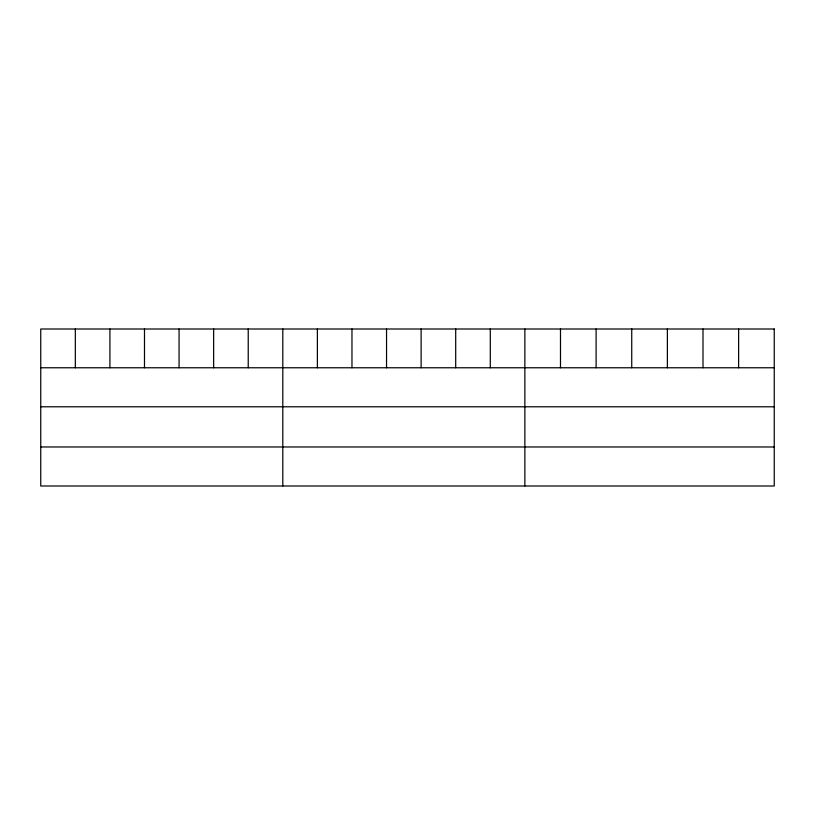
<?xml version="1.0" encoding="UTF-8"?>
<svg xmlns="http://www.w3.org/2000/svg" width="815" height="815" viewBox="0 0 815 815"><rect width="100%" height="100%" fill="white"/><g stroke="black" fill="none" stroke-linecap="round" stroke-linejoin="round"><path stroke-width="1.22" d="M40.75 367.769L774.25 367.769M40.75 406.787L774.25 406.787M40.75 446.977L774.25 446.977M738.624 329.005L738.624 367.769M702.999 329.005L702.999 367.769M667.373 329.005L667.373 367.769M631.737 329.005L631.737 367.769M596.111 329.005L596.111 367.769M560.486 329.005L560.486 367.769M524.86 329.005L524.86 485.995M490.284 329.005L490.284 367.769M455.697 329.005L455.697 367.769M421.121 329.005L421.121 367.769M386.544 329.005L386.544 367.769M351.968 329.005L351.968 367.769M317.381 329.005L317.381 367.769M282.805 329.005L282.805 485.995M248.229 329.005L248.229 367.769M213.642 329.005L213.642 367.769M179.066 329.005L179.066 367.769M144.489 329.005L144.489 367.769M109.913 329.005L109.913 367.769M75.326 329.005L75.326 367.769M774.25 329.005L40.75 329.005L40.75 485.995L774.25 485.995L774.25 329.005"/></g></svg>
